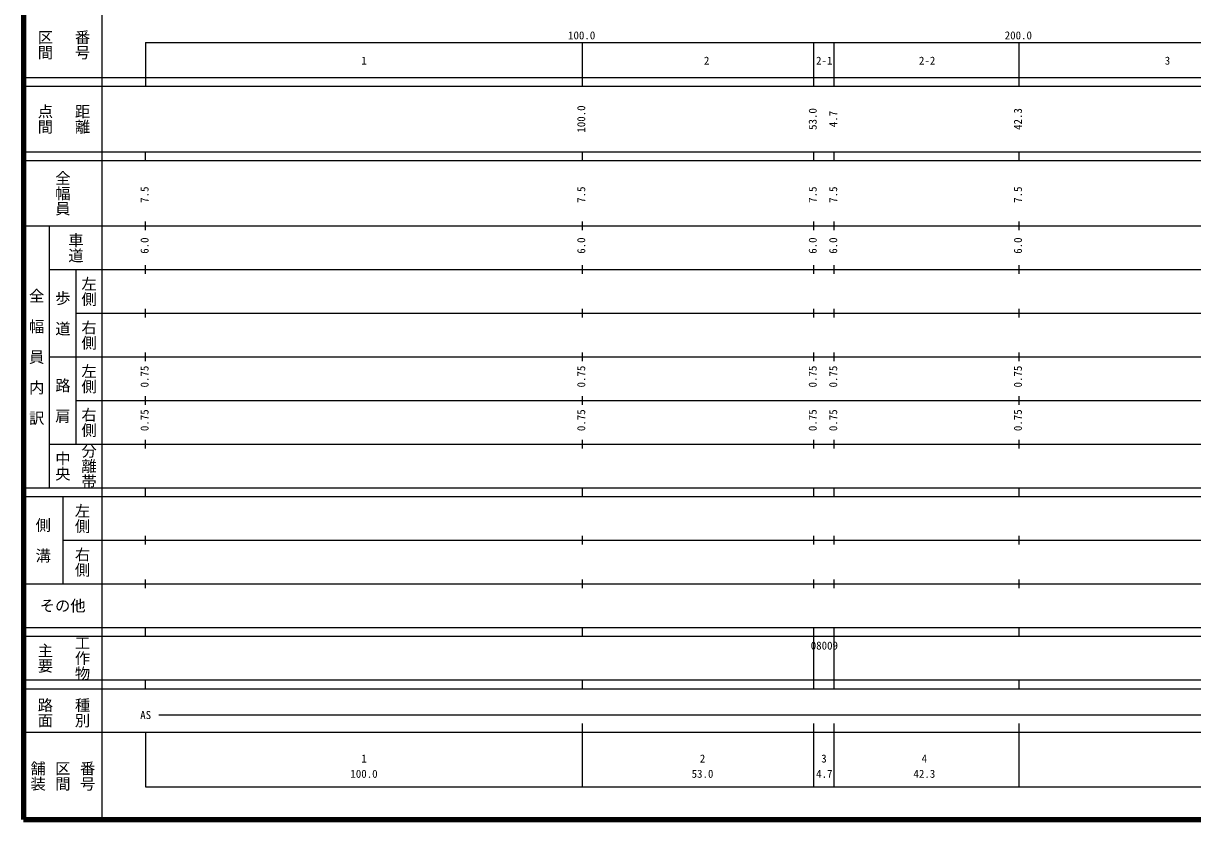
# Model space of a CAD drawing. Units: millimetres on the paper, enlarged 1000 times. Extents: x 40000 to 680000, y 20000 to 380000.
# Drawn here: x 40000 to 307754, y 20000 to 202409 of the extents above; entities that cross this region are included whole.
import ezdxf
from ezdxf.enums import TextEntityAlignment as Align

# ---------------------------------------------------------------- set-up
doc = ezdxf.new("R2010")
doc.units = ezdxf.units.MM
doc.header["$LTSCALE"] = 1000
doc.layers.add('M-TTL', color=2, linetype='Continuous', lineweight=140)
doc.layers.add('M-TTL-BAND', color=7, linetype='Continuous', lineweight=25)
doc.styles.add('@ＭＳ ゴシック', font='')
doc.styles.add('ＭＳ ゴシック', font='')
doc.styles.get('@ＭＳ ゴシック').set_extended_font_data('@MS Gothic')
doc.styles.get('ＭＳ ゴシック').set_extended_font_data('MS Gothic')

msp = doc.modelspace()

# ---------------------------------------------------------------- linework, layer by layer
at = {"layer": 'M-TTL'}
for p, q in [((40000, 380000), (40000, 20000)), ((40000, 20000), (680000, 20000))]:
    msp.add_line(p, q, dxfattribs=at)
at = {"layer": 'M-TTL-BAND'}
for p, q in [((58000, 370000), (58000, 20000)), ((68000, 198000), (579000, 198000)), ((68000, 198000), (68000, 188000)), ((168000, 188000), (168000, 198000)), ((221000, 188000), (221000, 198000)), ((225700, 188000), (225700, 198000)), ((268000, 188000), (268000, 198000)), ((40000, 190000), (579000, 190000)), ((40000, 188000), (579000, 188000)), ((40000, 173000), (579000, 173000)), ((68000, 171000), (68000, 173000)), ((168000, 171000), (168000, 173000)), ((221000, 171000), (221000, 173000)), ((225700, 171000), (225700, 173000)), ((268000, 171000), (268000, 173000)), ((40000, 171000), (579000, 171000)), ((40000, 156000), (579000, 156000)), ((46000, 96000), (46000, 156000)), ((68000, 155000), (68000, 157000)), ((168000, 155000), (168000, 157000)), ((221000, 155000), (221000, 157000)), ((225700, 155000), (225700, 157000)), ((268000, 155000), (268000, 157000)), ((46000, 146000), (579000, 146000)), ((52000, 146000), (52000, 106000)), ((68000, 145000), (68000, 147000)), ((168000, 145000), (168000, 147000)), ((221000, 145000), (221000, 147000)), ((225700, 145000), (225700, 147000)), ((268000, 145000), (268000, 147000)), ((68000, 135000), (68000, 137000)), ((168000, 135000), (168000, 137000)), ((221000, 135000), (221000, 137000)), ((225700, 135000), (225700, 137000)), ((268000, 135000), (268000, 137000)), ((52000, 136000), (579000, 136000)), ((46000, 126000), (579000, 126000)), ((68000, 125000), (68000, 127000)), ((168000, 125000), (168000, 127000)), ((221000, 125000), (221000, 127000)), ((225700, 125000), (225700, 127000)), ((268000, 125000), (268000, 127000)), ((52000, 116000), (579000, 116000)), ((68000, 115000), (68000, 117000)), ((168000, 115000), (168000, 117000)), ((268000, 115000), (268000, 117000)), ((46000, 106000), (579000, 106000)), ((68000, 105000), (68000, 107000)), ((168000, 105000), (168000, 107000)), ((221000, 105000), (221000, 107000)), ((225700, 105000), (225700, 107000)), ((268000, 105000), (268000, 107000)), ((40000, 96000), (579000, 96000)), ((40000, 94000), (579000, 94000)), ((49000, 94000), (49000, 74000)), ((68000, 94000), (68000, 96000)), ((168000, 94000), (168000, 96000)), ((221000, 94000), (221000, 96000)), ((225700, 94000), (225700, 96000)), ((268000, 94000), (268000, 96000)), ((49000, 84000), (579000, 84000)), ((68000, 83000), (68000, 85000)), ((168000, 83000), (168000, 85000)), ((221000, 83000), (221000, 85000)), ((225700, 83000), (225700, 85000)), ((268000, 83000), (268000, 85000)), ((68000, 73000), (68000, 75000)), ((168000, 73000), (168000, 75000)), ((221000, 73000), (221000, 75000)), ((225700, 73000), (225700, 75000)), ((268000, 73000), (268000, 75000)), ((40000, 74000), (579000, 74000)), ((40000, 64000), (579000, 64000)), ((40000, 62000), (579000, 62000)), ((68000, 62000), (68000, 64000)), ((168000, 62000), (168000, 64000)), ((221000, 62000), (221000, 64000)), ((221000, 52000), (221000, 62000)), ((225700, 62000), (225700, 64000)), ((225700, 52000), (225700, 62000)), ((268000, 62000), (268000, 64000)), ((40000, 52000), (579000, 52000)), ((68000, 50000), (68000, 52000)), ((168000, 50000), (168000, 52000)), ((221000, 50000), (221000, 52000)), ((225700, 50000), (225700, 52000)), ((268000, 50000), (268000, 52000)), ((40000, 50000), (579000, 50000)), ((71000, 44000), (565000, 44000)), ((168000, 27500), (168000, 42000)), ((221000, 27500), (221000, 42000)), ((225700, 27500), (225700, 42000)), ((268000, 27500), (268000, 42000)), ((40000, 40000), (579000, 40000)), ((68000, 40000), (68000, 27500)), ((68000, 27500), (579000, 27500))]:
    msp.add_line(p, q, dxfattribs=at)

# ---------------------------------------------------------------- texts
at = {"layer": 'M-TTL-BAND', "style": '@ＭＳ ゴシック'}
for s, p in [('番号', (53500, 197500)), ('区間', (45000, 197500)), ('点間', (45000, 180500)), ('距離', (53500, 180500)), ('全幅員', (49000, 163500)), ('車道', (52000, 151000)), ('左側', (55000, 141000)), ('全\u3000幅\u3000員\u3000内\u3000訳', (43000, 126000)), ('歩\u3000道', (49000, 136000)), ('右側', (55000, 131000)), ('左側', (55000, 121000)), ('路\u3000肩', (49000, 116000)), ('右側', (55000, 111000)), ('分離帯', (55000, 101000)), ('中央', (49000, 101000)), ('左側', (53500, 89000)), ('側\u3000溝', (44500, 84000)), ('右側', (53500, 79000)), ('工作物', (53500, 57000)), ('主要', (45000, 57000)), ('路面', (45000, 44500)), ('種別', (53500, 44500)), ('舗装', (43333, 30000)), ('区間', (49000, 30000)), ('番号', (54667, 30000))]:
    msp.add_text(s, height=2566, rotation=270, dxfattribs=at).set_placement(p, align=Align.MIDDLE_CENTER)
at = {"layer": 'M-TTL-BAND', "style": 'ＭＳ ゴシック'}
for s, p in [('100.0', (167844, 198195)), ('200.0', (267844, 198195)), ('1', (118000, 192405)), ('2', (196473, 192405)), ('2-1', (223387, 192405)), ('2-2', (246957, 192405)), ('3', (302000, 192405)), ('AS', (68000, 42500)), ('1', (118000, 32523)), ('2', (195519, 32523)), ('3', (223330, 32523)), ('4', (246326, 32523)), ('100.0', (118000, 29033)), ('53.0', (195519, 29033)), ('4.7', (223413, 29033)), ('42.3', (246326, 29033))]:
    msp.add_text(s, height=1833, dxfattribs=at).set_placement(p, align=Align.BOTTOM_CENTER)
for s, p in [('100.0', (169210, 180500)), ('53.0', (222210, 180500)), ('4.7', (226910, 180500)), ('42.3', (269210, 180500)), ('7.5', (69210, 163174)), ('7.5', (169210, 163174)), ('7.5', (222210, 163174)), ('7.5', (226910, 163174)), ('7.5', (269210, 163174)), ('6.0', (69210, 151500)), ('6.0', (169210, 151500)), ('6.0', (222210, 151500)), ('6.0', (226910, 151500)), ('6.0', (269210, 151500)), ('0.75', (69210, 121500)), ('0.75', (169210, 121500)), ('0.75', (222210, 121500)), ('0.75', (226910, 121500)), ('0.75', (269210, 121500)), ('0.75', (69210, 111500)), ('0.75', (169210, 111500)), ('0.75', (222210, 111500)), ('0.75', (226910, 111500)), ('0.75', (269210, 111500))]:
    msp.add_text(s, height=1833, rotation=90, dxfattribs=at).set_placement(p, align=Align.BOTTOM_CENTER)
msp.add_text('その他', height=2566, dxfattribs=at).set_placement((49000, 69000), align=Align.MIDDLE_CENTER)
msp.add_text('08009', height=1833, dxfattribs=at).set_placement((220304, 58405), align=Align.BOTTOM_LEFT)

doc.saveas('drawing.dxf')
